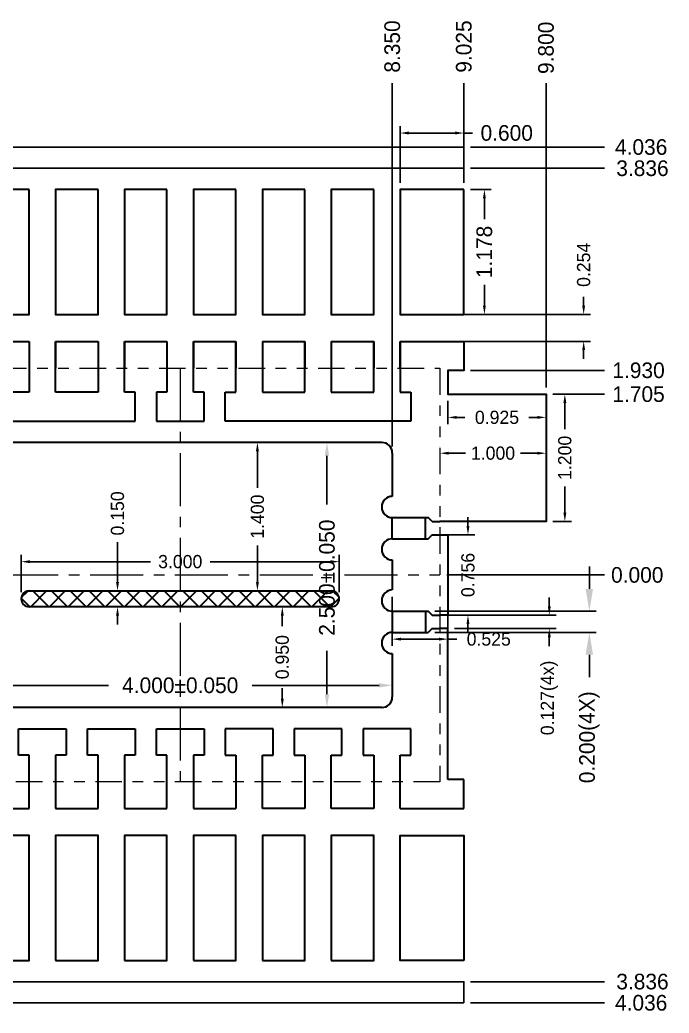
# Model space of a CAD drawing. Extents: x -39.3 to -23.4, y -11.3 to 5.8.
# Drawn here: x -29.56 to -23.44, y -3.63 to 5.74 of the extents above; entities that cross this region are included whole.
import ezdxf

# ---------------------------------------------------------------- set-up
doc = ezdxf.new("R2010")
doc.units = 0
doc.header["$LTSCALE"] = 0.2
doc.header["$MEASUREMENT"] = 0
for name, pattern in [('CENTER', [2, 1.25, -0.25, 0.25, -0.25]), ('HIDDEN', [0.375, 0.25, -0.125]), ('PHANTOM', [2.5, 1.25, -0.25, 0.25, -0.25, 0.25, -0.25])]:
    doc.linetypes.add(name, pattern=pattern)
for name, color, linetype, lineweight in [('CLIN', 1, 'CENTER', 9), ('OBJ', 3, 'Continuous', 30), ('OBJ2', 40, 'Continuous', 30), ('PHANTOM', 5, 'PHANTOM', 13), ('PLATE', 6, 'HIDDEN', 15), ('Top half etch', 30, 'Continuous', 30)]:
    doc.layers.add(name, color=color, linetype=linetype, lineweight=lineweight)
doc.layers.add('DIM', color=4, linetype='Continuous')
doc.layers.add('OBJ3', color=74, linetype='Continuous')
doc.dimstyles.new('3DEC X 12', dxfattribs={"dimscale": 0.083, "dimtxt": 1.778, "dimasz": 2.54, "dimexe": 0.762, "dimexo": 0.762, "dimgap": 0.762, "dimtad": 0, "dimdec": 3, "dimzin": 0, "dimdsep": 46, "dimtxsty": 'Standard', "dimcen": 0.09, "dimadec": 0, "dimazin": 0, "dimtfac": 1, "dimtdec": 3, "dimtofl": 0, "dimtmove": 0, "dimatfit": 3, "dimfxl": 1, "dimtolj": 1, "dimtzin": 0, "dimarcsym": 0})

# ---------------------------------------------------------------- blocks, each defined once
blk = doc.blocks.new('UNIT')
at = {"layer": 'Top half etch', "linetype": 'Continuous'}
h = blk.add_hatch(dxfattribs=at)
h.set_pattern_fill('ANSI37', color=256)
h.set_pattern_definition([(45, (24.80817, 8.50886), (-0.088388348, 0.088388348), []), (135, (24.80817, 8.50886), (-0.088388348, -0.088388348), [])])
h.paths.add_polyline_path([(404.314, 136.5774, 0.414214), (404.389, 136.5024), (407.239, 136.5024, 0.414214), (407.314, 136.5774, 0.414214), (407.239, 136.6524), (404.389, 136.6524, 0.414214)])
at = {"layer": 'CLIN', "linetype": 'CENTER', "ltscale": 2}
for p, q in [((405.814, 138.7524), (405.814, 134.8524)), ((403.364, 136.8024), (408.264, 136.8024))]:
    blk.add_line(p, q, dxfattribs=at)
at = {"layer": 'OBJ'}
for p, q in [((403.739, 139.0064), (403.739, 138.5524)), ((403.739, 139.0064), (403.739, 138.5274)), ((403.989, 138.5524), (403.989, 139.0064)), ((403.989, 138.5274), (403.989, 139.0064)), ((404.389, 139.0064), (404.389, 138.5524)), ((404.389, 139.0064), (404.389, 138.5274)), ((404.639, 138.5524), (404.639, 139.0064)), ((404.639, 138.5274), (404.639, 139.0064)), ((405.039, 139.0064), (405.039, 138.5524)), ((405.039, 139.0064), (405.039, 138.5274)), ((405.289, 138.5524), (405.289, 139.0064)), ((405.289, 138.5274), (405.289, 139.0064)), ((405.689, 139.0064), (405.689, 138.5524)), ((405.689, 139.0064), (405.689, 138.5274)), ((405.939, 138.5524), (405.939, 139.0064)), ((405.939, 138.5274), (405.939, 139.0064)), ((406.339, 138.5524), (406.339, 139.0064)), ((406.339, 138.5274), (406.339, 139.0064)), ((406.589, 139.0064), (406.589, 138.5524)), ((406.589, 139.0064), (406.589, 138.5274)), ((406.989, 138.5524), (406.989, 139.0064)), ((406.989, 138.5274), (406.989, 139.0064)), ((407.239, 139.0064), (407.239, 138.5524)), ((407.239, 139.0064), (407.239, 138.5274)), ((407.639, 138.5524), (407.639, 139.0064)), ((407.639, 138.5274), (407.639, 139.0064)), ((407.889, 139.0064), (407.889, 138.5524)), ((407.889, 139.0064), (407.889, 138.5274)), ((403.739, 138.5274), (403.639, 138.5274)), ((403.639, 138.5274), (403.639, 138.2524)), ((404.389, 138.5274), (403.989, 138.5274)), ((405.039, 138.5274), (404.639, 138.5274)), ((405.389, 138.5274), (405.289, 138.5274)), ((405.389, 138.2524), (405.389, 138.5274)), ((405.689, 138.5274), (405.589, 138.5274)), ((405.589, 138.5274), (405.589, 138.2524)), ((406.039, 138.5274), (405.939, 138.5274)), ((406.039, 138.2524), (406.039, 138.5274)), ((406.239, 138.2524), (406.239, 138.5274)), ((406.239, 138.5274), (406.339, 138.5274)), ((406.589, 138.5274), (406.989, 138.5274)), ((407.239, 138.5274), (407.639, 138.5274)), ((407.889, 138.5274), (407.989, 138.5274)), ((407.889, 138.5274), (407.989, 138.5274)), ((407.989, 138.5274), (407.989, 138.2524)), ((407.989, 138.4774), (407.989, 138.2524)), ((403.639, 138.2524), (405.389, 138.2524)), ((405.589, 138.2524), (406.039, 138.2524)), ((407.989, 138.2524), (406.239, 138.2524)), ((407.714, 138.0524), (403.914, 138.0524)), ((403.814, 137.9524), (403.814, 137.5439)), ((407.814, 137.9524), (407.814, 137.5439)), ((403.364, 137.3074), (403.289, 137.3074)), ((403.439, 137.3074), (403.364, 137.3074)), ((408.189, 137.3074), (408.264, 137.3074)), ((403.364, 137.1804), (403.289, 137.1804)), ((403.289, 137.1804), (403.289, 136.4244)), ((403.364, 137.1804), (403.289, 137.1804)), ((408.264, 137.1804), (408.339, 137.1804)), ((408.264, 137.1804), (408.339, 137.1804)), ((408.339, 137.1804), (408.339, 136.4244)), ((403.289, 136.4244), (403.364, 136.4244)), ((403.289, 136.4244), (403.364, 136.4244)), ((408.339, 136.4244), (408.264, 136.4244)), ((408.339, 136.4244), (408.264, 136.4244)), ((403.439, 136.2974), (403.364, 136.2974)), ((408.189, 136.2974), (408.264, 136.2974)), ((403.814, 136.0609), (403.814, 135.6524)), ((407.814, 136.0609), (407.814, 135.6524)), ((407.714, 135.5524), (403.914, 135.5524)), ((403.639, 135.1024), (403.639, 135.3524)), ((403.639, 135.3524), (404.089, 135.3524)), ((404.089, 135.3524), (404.089, 135.1024)), ((404.289, 135.1024), (404.289, 135.3524)), ((404.289, 135.3524), (404.739, 135.3524)), ((404.739, 135.3524), (404.739, 135.1024)), ((404.939, 135.1024), (404.939, 135.3524)), ((404.939, 135.3524), (405.389, 135.3524)), ((405.389, 135.3524), (405.389, 135.1024)), ((405.589, 135.1024), (405.589, 135.3524)), ((405.589, 135.3524), (406.039, 135.3524)), ((406.039, 135.3524), (406.039, 135.1024)), ((406.689, 135.3524), (406.239, 135.3524)), ((406.239, 135.3524), (406.239, 135.1024)), ((406.689, 135.1024), (406.689, 135.3524)), ((407.339, 135.3524), (406.889, 135.3524)), ((406.889, 135.3524), (406.889, 135.1024)), ((407.339, 135.1024), (407.339, 135.3524)), ((407.989, 135.3524), (407.539, 135.3524)), ((407.539, 135.3524), (407.539, 135.1024)), ((407.989, 135.1024), (407.989, 135.3524)), ((403.739, 135.1024), (403.639, 135.1024)), ((403.739, 134.5984), (403.739, 135.1024)), ((403.739, 134.5984), (403.739, 135.1024)), ((403.989, 135.1024), (403.989, 134.5984)), ((404.089, 135.1024), (403.989, 135.1024)), ((403.989, 135.1024), (403.989, 134.5984)), ((404.389, 135.1024), (404.289, 135.1024)), ((404.389, 134.5984), (404.389, 135.1024)), ((404.389, 134.5984), (404.389, 135.1024)), ((404.639, 135.1024), (404.639, 134.5984)), ((404.739, 135.1024), (404.639, 135.1024)), ((404.639, 135.1024), (404.639, 134.5984)), ((405.039, 135.1024), (404.939, 135.1024)), ((405.039, 134.5984), (405.039, 135.1024)), ((405.039, 134.5984), (405.039, 135.1024)), ((405.289, 135.1024), (405.289, 134.5984)), ((405.389, 135.1024), (405.289, 135.1024)), ((405.289, 135.1024), (405.289, 134.5984)), ((405.689, 135.1024), (405.589, 135.1024)), ((405.689, 134.5984), (405.689, 135.1024)), ((405.689, 134.5984), (405.689, 135.1024)), ((405.939, 135.1024), (405.939, 134.5984)), ((406.039, 135.1024), (405.939, 135.1024)), ((405.939, 135.1024), (405.939, 134.5984)), ((406.239, 135.1024), (406.339, 135.1024)), ((406.339, 135.1024), (406.339, 134.5984)), ((406.339, 135.1024), (406.339, 134.5984)), ((406.589, 134.5984), (406.589, 135.1024)), ((406.589, 135.1024), (406.689, 135.1024)), ((406.589, 134.5984), (406.589, 135.1024)), ((406.889, 135.1024), (406.989, 135.1024)), ((406.989, 135.1024), (406.989, 134.5984)), ((406.989, 135.1024), (406.989, 134.5984)), ((407.239, 134.5984), (407.239, 135.1024)), ((407.239, 135.1024), (407.339, 135.1024)), ((407.239, 134.5984), (407.239, 135.1024)), ((407.539, 135.1024), (407.639, 135.1024)), ((407.639, 135.1024), (407.639, 134.5984)), ((407.639, 135.1024), (407.639, 134.5984)), ((407.889, 134.5984), (407.889, 135.1024)), ((407.889, 135.1024), (407.989, 135.1024)), ((407.889, 134.5984), (407.889, 135.1024))]:
    blk.add_line(p, q, dxfattribs=at)
at = {"layer": 'OBJ', "color": 1, "linetype": 'Continuous'}
for p, q in [((403.439, 137.3074), (403.4755, 137.3439)), ((403.814, 137.3439), (403.4755, 137.3439)), ((407.814, 137.3439), (408.1525, 137.3439)), ((408.189, 137.3074), (408.1525, 137.3439)), ((403.439, 136.2974), (403.4755, 136.2609)), ((403.814, 136.2609), (403.4755, 136.2609)), ((407.814, 136.2609), (408.1525, 136.2609)), ((408.189, 136.2974), (408.1525, 136.2609))]:
    blk.add_line(p, q, dxfattribs=at)
at = {"layer": 'OBJ', "color": 1}
for points in [[(403.4993, 137.1439), (403.4993, 137.3439)], [(403.814, 137.1439), (403.814, 137.3439)], [(407.814, 137.1439), (407.814, 137.3439)], [(408.1286, 137.1439), (408.1286, 137.3439)], [(403.814, 137.1439), (403.4755, 137.1439), (403.439, 137.1804), (403.364, 137.1804)], [(407.814, 137.1439), (408.1525, 137.1439), (408.189, 137.1804), (408.264, 137.1804)], [(403.814, 136.4609), (403.4755, 136.4609), (403.439, 136.4244), (403.364, 136.4244)], [(403.4993, 136.4609), (403.4993, 136.2609)], [(403.814, 136.4609), (403.814, 136.2609)], [(407.814, 136.4609), (408.1525, 136.4609), (408.189, 136.4244), (408.264, 136.4244)], [(407.814, 136.4609), (407.814, 136.2609)], [(408.1286, 136.4609), (408.1286, 136.2609)]]:
    blk.add_lwpolyline(points, dxfattribs=at)
at = {"layer": 'OBJ'}
for points in [[(403.814, 136.9439), (403.814, 136.6609)], [(407.814, 136.9439), (407.814, 136.6609)]]:
    blk.add_lwpolyline(points, dxfattribs=at)
for centre, start, end in [((403.914, 137.9524), 90, 180), ((407.714, 137.9524), 360, 90), ((403.914, 135.6524), 180, 270), ((407.714, 135.6524), 270, 0)]:
    blk.add_arc(centre, 0.1, start, end, dxfattribs=at)
at = {"layer": 'OBJ', "color": 1}
for centre, start, end in [((403.814, 137.4439), 270, 90), ((407.814, 137.4439), 90, 270), ((403.814, 137.0439), 270, 90), ((407.814, 137.0439), 90, 270), ((403.814, 136.5609), 270, 90), ((407.814, 136.5609), 90, 270), ((403.814, 136.1609), 270, 90), ((407.814, 136.1609), 90, 270)]:
    blk.add_arc(centre, 0.1, start, end, dxfattribs=at)
at = {"layer": 'PHANTOM'}
blk.add_lwpolyline([(403.364, 138.7524), (408.264, 138.7524), (408.264, 134.8524), (403.364, 134.8524)], close=True, dxfattribs=at)
blk.add_lwpolyline([(403.364, 138.7524), (408.264, 138.7524), (408.264, 134.8524), (403.364, 134.8524)], close=True, dxfattribs=at)
at = {"layer": 'Top half etch', "linetype": 'Continuous'}
for p, q in [((404.3673, 136.6524), (407.239, 136.6524)), ((407.314, 136.5774), (407.314, 136.5774)), ((407.239, 136.5024), (404.389, 136.5024))]:
    blk.add_line(p, q, dxfattribs=at)
for centre, start, end in [((404.389, 136.5774), 90, 180), ((407.239, 136.5774), 0, 90), ((404.389, 136.5774), 180, 270), ((407.239, 136.5774), 270, 360)]:
    blk.add_arc(centre, 0.075, start, end, dxfattribs=at)
blk = doc.blocks.new('BLOCK')
at = {"layer": 'OBJ2'}
for p, q in [((432.568, 138.3426), (432.568, 138.0686)), ((432.568, 138.3426), (433.168, 138.3426)), ((433.168, 138.3426), (433.168, 138.0886)), ((433.418, 138.3426), (433.418, 138.0886)), ((433.418, 138.3426), (433.818, 138.3426)), ((433.818, 138.3426), (433.818, 138.0886)), ((434.068, 138.3426), (434.068, 138.0886)), ((434.068, 138.3426), (434.468, 138.3426)), ((434.468, 138.3426), (434.468, 138.0886)), ((434.718, 138.3426), (434.718, 138.0886)), ((434.718, 138.3426), (435.118, 138.3426)), ((435.118, 138.3426), (435.118, 138.0886)), ((435.368, 138.3426), (435.368, 138.0886)), ((435.368, 138.3426), (435.768, 138.3426)), ((435.768, 138.3426), (435.768, 138.0886)), ((436.018, 138.3426), (436.018, 138.0886)), ((436.018, 138.3426), (436.418, 138.3426)), ((436.418, 138.3426), (436.418, 138.0886)), ((436.668, 138.3426), (436.668, 138.0886)), ((436.668, 138.3426), (437.068, 138.3426)), ((437.068, 138.3426), (437.068, 138.0886)), ((437.318, 138.3426), (437.318, 138.0886)), ((437.318, 138.3426), (437.918, 138.3426)), ((437.918, 138.3426), (437.918, 138.0686)), ((438.918, 138.3426), (438.918, 138.0686)), ((438.918, 138.3426), (439.518, 138.3426)), ((439.518, 138.3426), (439.518, 138.0886)), ((439.768, 138.3426), (440.168, 138.3426)), ((439.768, 138.3426), (439.768, 138.0886)), ((440.168, 138.3426), (440.168, 138.0886)), ((440.418, 138.3426), (440.818, 138.3426)), ((440.418, 138.3426), (440.418, 138.0886)), ((440.818, 138.3426), (440.818, 138.0886)), ((441.068, 138.3426), (441.468, 138.3426)), ((441.068, 138.3426), (441.068, 138.0886)), ((441.468, 138.3426), (441.468, 138.0886)), ((441.718, 138.3426), (442.118, 138.3426)), ((441.718, 138.3426), (441.718, 138.0886)), ((442.118, 138.3426), (442.118, 138.0886)), ((442.368, 138.3426), (442.768, 138.3426)), ((442.368, 138.3426), (442.368, 138.0886)), ((442.768, 138.3426), (442.768, 138.0886)), ((443.018, 138.3426), (443.418, 138.3426)), ((443.018, 138.3426), (443.018, 138.0886)), ((443.418, 138.3426), (443.418, 138.0886)), ((443.668, 138.0886), (443.668, 138.3426)), ((443.668, 138.3426), (443.668, 138.0886)), ((432.568, 138.0686), (432.718, 138.0686)), ((432.718, 138.0686), (432.718, 137.8436)), ((437.918, 138.0686), (437.768, 138.0686)), ((437.768, 138.0686), (437.768, 136.6436)), ((438.918, 138.0686), (439.068, 138.0686)), ((439.068, 138.0686), (439.068, 136.6436)), ((432.718, 137.8436), (431.793, 137.8436)), ((431.793, 136.6436), (431.793, 137.8436)), ((431.793, 136.6436), (432.793, 136.6436)), ((437.768, 136.6436), (437.693, 136.6436)), ((439.068, 136.6436), (439.143, 136.6436)), ((432.718, 135.6336), (432.718, 134.2086)), ((432.718, 135.6336), (432.793, 135.6336)), ((444.118, 135.6336), (444.043, 135.6336)), ((444.118, 134.2086), (444.118, 135.6336)), ((432.718, 134.2086), (432.568, 134.2086)), ((432.568, 134.2086), (432.568, 133.9346)), ((433.168, 133.9346), (433.168, 134.1866)), ((433.418, 134.1886), (433.418, 133.9346)), ((433.818, 133.9346), (433.818, 134.1886)), ((433.818, 133.9346), (433.818, 134.1866)), ((434.068, 134.1886), (434.068, 133.9346)), ((434.468, 133.9346), (434.468, 134.1866)), ((434.718, 134.1886), (434.718, 133.9346)), ((435.118, 133.9346), (435.118, 134.1866)), ((435.368, 134.1886), (435.368, 133.9346)), ((435.768, 134.1886), (435.768, 133.9346)), ((436.018, 133.9346), (436.018, 134.1866)), ((436.418, 134.1886), (436.418, 133.9346)), ((436.668, 133.9346), (436.668, 134.1886)), ((436.668, 133.9346), (436.668, 134.1866)), ((437.068, 134.1886), (437.068, 133.9346)), ((437.318, 133.9346), (437.318, 134.1866)), ((439.518, 133.9346), (439.518, 134.1866)), ((439.768, 134.1886), (439.768, 133.9346)), ((440.168, 133.9346), (440.168, 134.1886)), ((440.168, 133.9346), (440.168, 134.1866)), ((440.418, 134.1886), (440.418, 133.9346)), ((440.818, 133.9346), (440.818, 134.1866)), ((441.068, 134.1886), (441.068, 133.9346)), ((441.468, 133.9346), (441.468, 134.1866)), ((441.718, 134.1886), (441.718, 133.9346)), ((442.118, 134.1886), (442.118, 133.9346)), ((442.368, 133.9346), (442.368, 134.1866)), ((442.768, 134.1886), (442.768, 133.9346)), ((443.018, 133.9346), (443.018, 134.1886)), ((443.018, 133.9346), (443.018, 134.1866)), ((443.418, 134.1886), (443.418, 133.9346)), ((443.668, 133.9346), (443.668, 134.1866)), ((444.268, 134.2086), (444.118, 134.2086)), ((444.268, 133.9346), (444.268, 134.2086)), ((432.568, 133.9346), (433.168, 133.9346)), ((433.418, 133.9346), (433.818, 133.9346)), ((434.068, 133.9346), (434.468, 133.9346)), ((434.718, 133.9346), (435.118, 133.9346)), ((435.368, 133.9346), (435.768, 133.9346)), ((436.418, 133.9346), (436.018, 133.9346)), ((437.068, 133.9346), (436.668, 133.9346)), ((439.768, 133.9346), (440.168, 133.9346)), ((440.418, 133.9346), (440.818, 133.9346)), ((441.068, 133.9346), (441.468, 133.9346)), ((441.718, 133.9346), (442.118, 133.9346)), ((442.768, 133.9346), (442.368, 133.9346)), ((443.418, 133.9346), (443.018, 133.9346)), ((443.668, 133.9346), (444.268, 133.9346))]:
    blk.add_line(p, q, dxfattribs=at)
for points in [[(432.568, 139.7746), (433.168, 139.7746), (433.168, 138.5966), (432.568, 138.5966)], [(433.818, 139.7746), (433.418, 139.7746), (433.418, 138.5966), (433.818, 138.5966)], [(434.468, 139.7746), (434.068, 139.7746), (434.068, 138.5966), (434.468, 138.5966)], [(435.118, 139.7746), (434.718, 139.7746), (434.718, 138.5966), (435.118, 138.5966)], [(435.768, 139.7746), (435.368, 139.7746), (435.368, 138.5966), (435.768, 138.5966)], [(436.418, 139.7746), (436.018, 139.7746), (436.018, 138.5966), (436.418, 138.5966)], [(437.068, 139.7746), (436.668, 139.7746), (436.668, 138.5966), (437.068, 138.5966)], [(437.918, 139.7746), (437.318, 139.7746), (437.318, 138.5966), (437.918, 138.5966)], [(438.918, 139.7746), (439.518, 139.7746), (439.518, 138.5966), (438.918, 138.5966)], [(440.168, 139.7746), (439.768, 139.7746), (439.768, 138.5966), (440.168, 138.5966)], [(440.818, 139.7746), (440.418, 139.7746), (440.418, 138.5966), (440.818, 138.5966)], [(441.468, 139.7746), (441.068, 139.7746), (441.068, 138.5966), (441.468, 138.5966)], [(442.118, 139.7746), (441.718, 139.7746), (441.718, 138.5966), (442.118, 138.5966)], [(442.768, 139.7746), (442.368, 139.7746), (442.368, 138.5966), (442.768, 138.5966)], [(443.418, 139.7746), (443.018, 139.7746), (443.018, 138.5966), (443.418, 138.5966)], [(444.268, 139.7746), (443.668, 139.7746), (443.668, 138.5966), (444.268, 138.5966)], [(438.043, 135.9086), (438.043, 137.7936), (438.793, 137.7936), (438.793, 135.9086)], [(432.568, 132.5026), (433.168, 132.5026), (433.168, 133.6806), (432.568, 133.6806)], [(433.818, 132.5026), (433.418, 132.5026), (433.418, 133.6806), (433.818, 133.6806)], [(434.468, 132.5026), (434.068, 132.5026), (434.068, 133.6806), (434.468, 133.6806)], [(435.118, 132.5026), (434.718, 132.5026), (434.718, 133.6806), (435.118, 133.6806)], [(435.768, 132.5026), (435.368, 132.5026), (435.368, 133.6806), (435.768, 133.6806)], [(436.418, 132.5026), (436.018, 132.5026), (436.018, 133.6806), (436.418, 133.6806)], [(437.068, 132.5026), (436.668, 132.5026), (436.668, 133.6806), (437.068, 133.6806)], [(437.318, 133.6806), (437.918, 133.6806), (437.918, 132.5026), (437.318, 132.5026)], [(438.918, 133.6806), (439.518, 133.6806), (439.518, 132.5026), (438.918, 132.5026)], [(439.768, 132.5026), (440.168, 132.5026), (440.168, 133.6806), (439.768, 133.6806)], [(440.418, 132.5026), (440.818, 132.5026), (440.818, 133.6806), (440.418, 133.6806)], [(441.068, 132.5026), (441.468, 132.5026), (441.468, 133.6806), (441.068, 133.6806)], [(441.718, 132.5026), (442.118, 132.5026), (442.118, 133.6806), (441.718, 133.6806)], [(442.368, 132.5026), (442.768, 132.5026), (442.768, 133.6806), (442.368, 133.6806)], [(443.018, 132.5026), (443.418, 132.5026), (443.418, 133.6806), (443.018, 133.6806)], [(444.268, 132.5026), (443.668, 132.5026), (443.668, 133.6806), (444.268, 133.6806)]]:
    blk.add_lwpolyline(points, close=True, dxfattribs=at)
for points in [[(443.668, 138.3426), (444.268, 138.3426), (444.268, 138.0686), (444.118, 138.0686), (444.118, 137.8436), (445.043, 137.8436), (445.043, 136.6436), (444.043, 136.6436)], [(437.318, 133.9346), (437.918, 133.9346), (437.918, 134.2086), (437.768, 134.2086), (437.768, 134.4586), (438.318, 134.4586), (438.318, 135.6336), (437.693, 135.6336)], [(439.518, 133.9346), (438.918, 133.9346), (438.918, 134.2086), (439.068, 134.2086), (439.068, 134.4586), (438.518, 134.4586), (438.518, 135.6336), (439.143, 135.6336)]]:
    blk.add_lwpolyline(points, dxfattribs=at)
at = {"layer": 'OBJ3'}
for points in [[(437.918, 140.1746), (432.568, 140.1746), (432.568, 139.9746), (437.918, 139.9746)], [(444.268, 140.1746), (438.918, 140.1746), (438.918, 139.9746), (444.268, 139.9746)], [(437.918, 132.1026), (432.568, 132.1026), (432.568, 132.3026), (437.918, 132.3026)], [(444.268, 132.1026), (438.918, 132.1026), (438.918, 132.3026), (444.268, 132.3026)]]:
    blk.add_lwpolyline(points, close=True, dxfattribs=at)
blk = doc.blocks.new('*D7')
at = {"layer": 'Defpoints', "color": 0, "linetype": 'Continuous', "transparency": 16777216}
for p in [(447.4614, 46.3197), (451.4614, 46.3197), (451.4614, 46.2932)]:
    blk.add_point(p, dxfattribs=at)
at = {"layer": 'DIM', "color": 0, "linetype": 'Continuous', "lineweight": -2, "transparency": 16777216}
for p, q in [((447.5859, 46.2932), (448.7833, 46.2932)), ((451.3369, 46.2932), (450.1396, 46.2932)), ((447.4614, 46.2565), (447.4614, 46.2299)), ((451.4614, 46.2565), (451.4614, 46.2299))]:
    blk.add_line(p, q, dxfattribs=at)
at = {"layer": 'DIM', "color": 0, "linetype": 'Continuous', "transparency": 16777216}
for points in [[(447.5859, 46.3139), (447.5859, 46.2724), (447.4614, 46.2932)], [(451.3369, 46.2724), (451.3369, 46.3139), (451.4614, 46.2932)]]:
    blk.add_solid(points, dxfattribs=at)
at = {"layer": 'DIM', "color": 0, "linetype": 'Continuous', "transparency": 16777216, "insert": (449.4614, 46.2932), "char_height": 0.147574, "attachment_point": 5}
blk.add_mtext('\\A1;4.000%%p0.050', dxfattribs=at)
blk = doc.blocks.new('*D8')
at = {"layer": 'Defpoints', "color": 0, "linetype": 'Continuous', "transparency": 16777216}
for p in [(450.1123, 48.5842), (450.1123, 46.0842), (450.8453, 46.0842)]:
    blk.add_point(p, dxfattribs=at)
at = {"layer": 'DIM', "color": 0, "linetype": 'Continuous', "lineweight": -2, "transparency": 16777216}
for p, q in [((450.1755, 48.5842), (450.9086, 48.5842)), ((450.8453, 48.4597), (450.8453, 47.9996)), ((450.8453, 46.2087), (450.8453, 46.6188)), ((450.1755, 46.0842), (450.9086, 46.0842))]:
    blk.add_line(p, q, dxfattribs=at)
at = {"layer": 'DIM', "color": 0, "linetype": 'Continuous', "transparency": 16777216}
for points in [[(450.8661, 48.4597), (450.8246, 48.4597), (450.8453, 48.5842)], [(450.8246, 46.2087), (450.8661, 46.2087), (450.8453, 46.0842)]]:
    blk.add_solid(points, dxfattribs=at)
at = {"layer": 'DIM', "color": 0, "linetype": 'Continuous', "transparency": 16777216, "insert": (450.8453, 47.3092), "char_height": 0.147574, "attachment_point": 5, "rotation": 90}
blk.add_mtext('\\A1;2.500%%p0.050', dxfattribs=at)
blk = doc.blocks.new('*D13')
at = {"layer": 'Defpoints', "color": 0, "linetype": 'Continuous', "transparency": 16777216}
for p in [(452.9114, 49.0392), (453.0889, 49.0392), (452.9114, 47.8392)]:
    blk.add_point(p, dxfattribs=at)
at = {"layer": 'DIM', "color": 0, "linetype": 'Continuous', "lineweight": -2, "transparency": 16777216}
for p, q in [((452.9747, 49.0392), (453.1522, 49.0392)), ((453.0889, 48.9562), (453.0889, 48.71)), ((453.0889, 47.9222), (453.0889, 48.1685)), ((452.9747, 47.8392), (453.1522, 47.8392))]:
    blk.add_line(p, q, dxfattribs=at)
at = {"layer": 'DIM', "color": 0, "linetype": 'Continuous', "transparency": 16777216}
for points in [[(453.1028, 48.9562), (453.0751, 48.9562), (453.0889, 49.0392)], [(453.0751, 47.9222), (453.1028, 47.9222), (453.0889, 47.8392)]]:
    blk.add_solid(points, dxfattribs=at)
at = {"layer": 'DIM', "color": 0, "linetype": 'Continuous', "transparency": 16777216, "insert": (453.0889, 48.4392), "char_height": 0.1245, "attachment_point": 5, "rotation": 90}
blk.add_mtext('\\A1;1.200', dxfattribs=at)
blk = doc.blocks.new('*D14')
at = {"layer": 'Defpoints', "color": 0, "linetype": 'Continuous', "transparency": 16777216}
for p in [(451.9864, 46.9562), (451.9864, 46.8292), (452.9423, 46.8292)]:
    blk.add_point(p, dxfattribs=at)
at = {"layer": 'DIM', "color": 0, "linetype": 'Continuous', "lineweight": -2, "transparency": 16777216}
for p, q in [((452.9423, 47.0392), (452.9423, 47.1222)), ((452.0497, 46.9562), (453.0055, 46.9562)), ((452.0497, 46.8292), (453.0055, 46.8292)), ((452.9423, 46.7462), (452.9423, 46.6632))]:
    blk.add_line(p, q, dxfattribs=at)
at = {"layer": 'DIM', "color": 0, "linetype": 'Continuous', "transparency": 16777216}
for points in [[(452.9284, 47.0392), (452.9561, 47.0392), (452.9423, 46.9562)], [(452.9561, 46.7462), (452.9284, 46.7462), (452.9423, 46.8292)]]:
    blk.add_solid(points, dxfattribs=at)
at = {"layer": 'DIM', "color": 0, "linetype": 'Continuous', "transparency": 16777216, "insert": (452.9423, 46.1746), "char_height": 0.1245, "attachment_point": 5, "rotation": 90}
blk.add_mtext('\\A1;0.127(4x)', dxfattribs=at)
blk = doc.blocks.new('*D15')
at = {"layer": 'Defpoints', "color": 0, "linetype": 'Continuous', "transparency": 16777216}
for p in [(451.8739, 47.7122), (451.8364, 46.9562), (452.1753, 46.9562)]:
    blk.add_point(p, dxfattribs=at)
at = {"layer": 'DIM', "color": 0, "linetype": 'Continuous', "lineweight": -2, "transparency": 16777216}
for p, q in [((452.1753, 47.7952), (452.1753, 47.8782)), ((451.9372, 47.7122), (452.2386, 47.7122)), ((451.8997, 46.9562), (452.2386, 46.9562)), ((452.1753, 46.8732), (452.1753, 46.7902))]:
    blk.add_line(p, q, dxfattribs=at)
at = {"layer": 'DIM', "color": 0, "linetype": 'Continuous', "transparency": 16777216}
for points in [[(452.1615, 47.7952), (452.1891, 47.7952), (452.1753, 47.7122)], [(452.1891, 46.8732), (452.1615, 46.8732), (452.1753, 46.9562)]]:
    blk.add_solid(points, dxfattribs=at)
at = {"layer": 'DIM', "color": 0, "linetype": 'Continuous', "transparency": 16777216, "insert": (452.1753, 47.3342), "char_height": 0.1245, "attachment_point": 5, "rotation": 90}
blk.add_mtext('\\A1;0.756', dxfattribs=at)
blk = doc.blocks.new('*D16')
at = {"layer": 'Defpoints', "color": 0, "linetype": 'Continuous', "transparency": 16777216}
for p in [(448.8699, 47.1842), (449.1513, 47.1842), (449.1513, 47.0342)]:
    blk.add_point(p, dxfattribs=at)
at = {"layer": 'DIM', "color": 0, "linetype": 'Continuous', "lineweight": -2, "transparency": 16777216}
for p, q in [((448.8699, 47.2672), (448.8699, 47.6443)), ((449.0881, 47.1842), (448.8066, 47.1842)), ((449.0881, 47.0342), (448.8066, 47.0342)), ((448.8699, 46.9512), (448.8699, 46.8682))]:
    blk.add_line(p, q, dxfattribs=at)
at = {"layer": 'DIM', "color": 0, "linetype": 'Continuous', "transparency": 16777216}
for points in [[(448.8561, 47.2672), (448.8837, 47.2672), (448.8699, 47.1842)], [(448.8837, 46.9512), (448.8561, 46.9512), (448.8699, 47.0342)]]:
    blk.add_solid(points, dxfattribs=at)
at = {"layer": 'DIM', "color": 0, "linetype": 'Continuous', "transparency": 16777216, "insert": (448.8699, 47.9151), "char_height": 0.1245, "attachment_point": 5, "rotation": 90}
blk.add_mtext('\\A1;0.150', dxfattribs=at)
blk = doc.blocks.new('*D17')
at = {"layer": 'Defpoints', "color": 0, "linetype": 'Continuous', "transparency": 16777216}
for p in [(450.9614, 47.4598), (447.9614, 47.1092), (450.9614, 47.1092)]:
    blk.add_point(p, dxfattribs=at)
at = {"layer": 'DIM', "color": 0, "linetype": 'Continuous', "lineweight": -2, "transparency": 16777216}
for p, q in [((447.9614, 47.1725), (447.9614, 47.5231)), ((450.9614, 47.1725), (450.9614, 47.5231)), ((448.0444, 47.4598), (449.1803, 47.4598)), ((450.8784, 47.4598), (449.7426, 47.4598))]:
    blk.add_line(p, q, dxfattribs=at)
at = {"layer": 'DIM', "color": 0, "linetype": 'Continuous', "transparency": 16777216}
for points in [[(448.0444, 47.4736), (448.0444, 47.446), (447.9614, 47.4598)], [(450.8784, 47.446), (450.8784, 47.4736), (450.9614, 47.4598)]]:
    blk.add_solid(points, dxfattribs=at)
at = {"layer": 'DIM', "color": 0, "linetype": 'Continuous', "transparency": 16777216, "insert": (449.4614, 47.4598), "char_height": 0.1245, "attachment_point": 5}
blk.add_mtext('\\A1;3.000', dxfattribs=at)
blk = doc.blocks.new('*D19')
at = {"layer": 'Defpoints', "color": 0, "linetype": 'Continuous', "transparency": 16777216}
for p in [(451.9114, 48.483), (452.9114, 48.483), (452.9114, 48.483)]:
    blk.add_point(p, dxfattribs=at)
at = {"layer": 'DIM', "color": 0, "linetype": 'Continuous', "lineweight": -2, "transparency": 16777216}
for p, q in [((451.9114, 48.5462), (451.9114, 48.5462)), ((452.9114, 48.5462), (452.9114, 48.5462)), ((451.9944, 48.483), (452.1511, 48.483)), ((452.8284, 48.483), (452.6718, 48.483))]:
    blk.add_line(p, q, dxfattribs=at)
at = {"layer": 'DIM', "color": 0, "linetype": 'Continuous', "transparency": 16777216}
for points in [[(451.9944, 48.4968), (451.9944, 48.4692), (451.9114, 48.483)], [(452.8284, 48.4692), (452.8284, 48.4968), (452.9114, 48.483)]]:
    blk.add_solid(points, dxfattribs=at)
at = {"layer": 'DIM', "color": 0, "linetype": 'Continuous', "transparency": 16777216, "insert": (452.4114, 48.483), "char_height": 0.1245, "attachment_point": 5}
blk.add_mtext('\\A1;1.000', dxfattribs=at)
blk = doc.blocks.new('*D44')
at = {"layer": 'Defpoints', "color": 0, "linetype": 'Continuous', "transparency": 16777216}
for p in [(451.9864, 47.3342), (451.4614, 47.1927), (451.9864, 46.7292)]:
    blk.add_point(p, dxfattribs=at)
at = {"layer": 'DIM', "color": 0, "linetype": 'Continuous', "lineweight": -2, "transparency": 16777216}
for p, q in [((451.9864, 47.271), (451.9864, 46.666)), ((451.4614, 47.1295), (451.4614, 46.666)), ((451.5444, 46.7292), (451.9034, 46.7292)), ((451.9864, 46.7292), (452.0694, 46.7292))]:
    blk.add_line(p, q, dxfattribs=at)
at = {"layer": 'DIM', "color": 0, "linetype": 'Continuous', "transparency": 16777216}
for points in [[(451.5444, 46.743), (451.5444, 46.7154), (451.4614, 46.7292)], [(451.9034, 46.7154), (451.9034, 46.743), (451.9864, 46.7292)]]:
    blk.add_solid(points, dxfattribs=at)
at = {"layer": 'DIM', "color": 0, "linetype": 'Continuous', "transparency": 16777216, "insert": (452.3713, 46.7292), "char_height": 0.1245, "attachment_point": 5}
blk.add_mtext('\\A1;0.525', dxfattribs=at)
blk = doc.blocks.new('*D45')
at = {"layer": 'Defpoints', "color": 0, "linetype": 'Continuous', "transparency": 16777216}
for p in [(452.1364, 51.5032), (451.5364, 50.9702), (452.1364, 50.9702)]:
    blk.add_point(p, dxfattribs=at)
at = {"layer": 'DIM', "color": 0, "linetype": 'Continuous', "lineweight": -2, "transparency": 16777216}
for p, q in [((451.5364, 51.0335), (451.5364, 51.5664)), ((452.1364, 51.0335), (452.1364, 51.5664)), ((451.6194, 51.5032), (452.0534, 51.5032)), ((452.1364, 51.5032), (452.2194, 51.5032))]:
    blk.add_line(p, q, dxfattribs=at)
at = {"layer": 'DIM', "color": 0, "linetype": 'Continuous', "transparency": 16777216}
for points in [[(451.6194, 51.517), (451.6194, 51.4894), (451.5364, 51.5032)], [(452.0534, 51.4894), (452.0534, 51.517), (452.1364, 51.5032)]]:
    blk.add_solid(points, dxfattribs=at)
at = {"layer": 'DIM', "color": 0, "linetype": 'Continuous', "transparency": 16777216, "insert": (452.5409, 51.5032), "char_height": 0.14757, "attachment_point": 5}
blk.add_mtext('\\A1;0.600', dxfattribs=at)
blk = doc.blocks.new('*D46')
at = {"layer": 'Defpoints', "color": 0, "linetype": 'Continuous', "transparency": 16777216}
for p in [(451.8364, 49.7922), (453.2664, 49.7922), (451.8364, 49.5382)]:
    blk.add_point(p, dxfattribs=at)
at = {"layer": 'DIM', "color": 0, "linetype": 'Continuous', "lineweight": -2, "transparency": 16777216}
for p, q in [((453.2664, 49.8752), (453.2664, 49.9582)), ((451.8997, 49.7922), (453.3296, 49.7922)), ((451.8997, 49.5382), (453.3296, 49.5382)), ((453.2664, 49.4552), (453.2664, 49.3722))]:
    blk.add_line(p, q, dxfattribs=at)
at = {"layer": 'DIM', "color": 0, "linetype": 'Continuous', "transparency": 16777216}
for points in [[(453.2526, 49.8752), (453.2802, 49.8752), (453.2664, 49.7922)], [(453.2802, 49.4552), (453.2526, 49.4552), (453.2664, 49.5382)]]:
    blk.add_solid(points, dxfattribs=at)
at = {"layer": 'DIM', "color": 0, "linetype": 'Continuous', "transparency": 16777216, "insert": (453.2664, 50.2601), "char_height": 0.1245, "attachment_point": 5, "rotation": 90}
blk.add_mtext('\\A1;0.254', dxfattribs=at)
blk = doc.blocks.new('*D57')
at = {"layer": 'Defpoints', "color": 0, "linetype": 'Continuous', "transparency": 16777216}
for p in [(452.1364, 51.9729), (452.1364, 50.9702), (443.1114, 47.3342)]:
    blk.add_point(p, dxfattribs=at)
at = {"layer": 'DIM', "color": 0, "linetype": 'Continuous', "lineweight": -2, "transparency": 16777216}
blk.add_line((452.1364, 51.0335), (452.1364, 51.9729), dxfattribs=at)
at = {"layer": 'DIM', "color": 0, "linetype": 'Continuous', "transparency": 16777216, "insert": (452.1364, 52.319), "char_height": 0.14757, "attachment_point": 5, "rotation": 90}
blk.add_mtext('\\A1;9.025', dxfattribs=at)
blk = doc.blocks.new('*D58')
at = {"layer": 'Defpoints', "color": 0, "linetype": 'Continuous', "transparency": 16777216}
for p in [(452.9114, 51.9729), (452.9114, 49.0392), (443.1114, 47.3342)]:
    blk.add_point(p, dxfattribs=at)
at = {"layer": 'DIM', "color": 0, "linetype": 'Continuous', "lineweight": -2, "transparency": 16777216}
blk.add_line((452.9114, 49.1025), (452.9114, 51.9729), dxfattribs=at)
at = {"layer": 'DIM', "color": 0, "linetype": 'Continuous', "transparency": 16777216, "insert": (452.9114, 52.3067), "char_height": 0.14757, "attachment_point": 5, "rotation": 90}
blk.add_mtext('\\A1;9.800', dxfattribs=at)
blk = doc.blocks.new('*D59')
at = {"layer": 'Defpoints', "color": 0, "linetype": 'Continuous', "transparency": 16777216}
for p in [(452.9114, 49.0392), (453.4627, 49.0392), (443.1114, 47.3342)]:
    blk.add_point(p, dxfattribs=at)
at = {"layer": 'DIM', "color": 0, "linetype": 'Continuous', "lineweight": -2, "transparency": 16777216}
blk.add_line((452.9747, 49.0392), (453.4627, 49.0392), dxfattribs=at)
at = {"layer": 'DIM', "color": 0, "linetype": 'Continuous', "transparency": 16777216, "insert": (453.7842, 49.0392), "char_height": 0.14757, "attachment_point": 5}
blk.add_mtext('\\A1;1.705', dxfattribs=at)
blk = doc.blocks.new('*D61')
at = {"layer": 'Defpoints', "color": 0, "linetype": 'Continuous', "transparency": 16777216}
for p in [(443.1114, 47.3342), (452.1364, 43.4982), (453.4627, 43.4982)]:
    blk.add_point(p, dxfattribs=at)
at = {"layer": 'DIM', "color": 0, "linetype": 'Continuous', "lineweight": -2, "transparency": 16777216}
blk.add_line((452.1997, 43.4982), (453.4627, 43.4982), dxfattribs=at)
at = {"layer": 'DIM', "color": 0, "linetype": 'Continuous', "transparency": 16777216, "insert": (453.8211, 43.4982), "char_height": 0.14757, "attachment_point": 5}
blk.add_mtext('\\A1;3.836', dxfattribs=at)
blk = doc.blocks.new('*D62')
at = {"layer": 'Defpoints', "color": 0, "linetype": 'Continuous', "transparency": 16777216}
for p in [(443.1114, 47.3342), (452.1364, 43.2982), (453.4627, 43.2982)]:
    blk.add_point(p, dxfattribs=at)
at = {"layer": 'DIM', "color": 0, "linetype": 'Continuous', "lineweight": -2, "transparency": 16777216}
blk.add_line((452.1997, 43.2982), (453.4627, 43.2982), dxfattribs=at)
at = {"layer": 'DIM', "color": 0, "linetype": 'Continuous', "transparency": 16777216, "insert": (453.8088, 43.2982), "char_height": 0.14757, "attachment_point": 5}
blk.add_mtext('\\A1;4.036', dxfattribs=at)
blk = doc.blocks.new('*D63')
at = {"layer": 'Defpoints', "color": 0, "linetype": 'Continuous', "transparency": 16777216}
for p in [(452.1364, 51.1702), (453.4627, 51.1702), (443.1114, 47.3342)]:
    blk.add_point(p, dxfattribs=at)
at = {"layer": 'DIM', "color": 0, "linetype": 'Continuous', "lineweight": -2, "transparency": 16777216}
blk.add_line((452.1997, 51.1702), (453.4627, 51.1702), dxfattribs=at)
at = {"layer": 'DIM', "color": 0, "linetype": 'Continuous', "transparency": 16777216, "insert": (453.8211, 51.1702), "char_height": 0.14757, "attachment_point": 5}
blk.add_mtext('\\A1;3.836', dxfattribs=at)
blk = doc.blocks.new('*D64')
at = {"layer": 'Defpoints', "color": 0, "linetype": 'Continuous', "transparency": 16777216}
for p in [(452.1364, 51.3702), (453.4627, 51.3702), (443.1114, 47.3342)]:
    blk.add_point(p, dxfattribs=at)
at = {"layer": 'DIM', "color": 0, "linetype": 'Continuous', "lineweight": -2, "transparency": 16777216}
blk.add_line((452.1997, 51.3702), (453.4627, 51.3702), dxfattribs=at)
at = {"layer": 'DIM', "color": 0, "linetype": 'Continuous', "transparency": 16777216, "insert": (453.8088, 51.3702), "char_height": 0.14757, "attachment_point": 5}
blk.add_mtext('\\A1;4.036', dxfattribs=at)
blk = doc.blocks.new('*D66')
at = {"layer": 'Defpoints', "color": 0, "linetype": 'Continuous', "transparency": 16777216}
for p in [(452.1364, 49.2642), (453.4627, 49.2642), (443.1114, 47.3342)]:
    blk.add_point(p, dxfattribs=at)
at = {"layer": 'DIM', "color": 0, "linetype": 'Continuous', "lineweight": -2, "transparency": 16777216}
blk.add_line((452.1997, 49.2642), (453.4627, 49.2642), dxfattribs=at)
at = {"layer": 'DIM', "color": 0, "linetype": 'Continuous', "transparency": 16777216, "insert": (453.7842, 49.2642), "char_height": 0.14757, "attachment_point": 5}
blk.add_mtext('\\A1;1.930', dxfattribs=at)
blk = doc.blocks.new('*D67')
at = {"layer": 'Defpoints', "color": 0, "linetype": 'Continuous', "transparency": 16777216}
for p in [(451.4614, 51.9729), (451.4614, 48.4842), (443.1114, 47.3342)]:
    blk.add_point(p, dxfattribs=at)
at = {"layer": 'DIM', "color": 0, "linetype": 'Continuous', "lineweight": -2, "transparency": 16777216}
blk.add_line((451.4614, 48.5475), (451.4614, 51.9729), dxfattribs=at)
at = {"layer": 'DIM', "color": 0, "linetype": 'Continuous', "transparency": 16777216, "insert": (451.4614, 52.319), "char_height": 0.14757, "attachment_point": 5, "rotation": 90}
blk.add_mtext('\\A1;8.350', dxfattribs=at)
blk = doc.blocks.new('*D69')
at = {"layer": 'Defpoints', "color": 0, "linetype": 'Continuous', "transparency": 16777216}
for p in [(443.1114, 47.3342), (451.9114, 47.3342), (453.4627, 47.3342)]:
    blk.add_point(p, dxfattribs=at)
at = {"layer": 'DIM', "color": 0, "linetype": 'Continuous', "lineweight": -2, "transparency": 16777216}
blk.add_line((451.9747, 47.3342), (453.4627, 47.3342), dxfattribs=at)
at = {"layer": 'DIM', "color": 0, "linetype": 'Continuous', "transparency": 16777216, "insert": (453.7719, 47.3342), "char_height": 0.14757, "attachment_point": 5}
blk.add_mtext('\\A1;0.000', dxfattribs=at)
blk = doc.blocks.new('*D70')
at = {"layer": 'Defpoints', "color": 0, "linetype": 'Continuous', "transparency": 16777216}
for p in [(451.9864, 49.0392), (452.9114, 49.0392), (451.9864, 48.8207)]:
    blk.add_point(p, dxfattribs=at)
at = {"layer": 'DIM', "color": 0, "linetype": 'Continuous', "lineweight": -2, "transparency": 16777216}
for p, q in [((451.9864, 48.976), (451.9864, 48.7575)), ((452.9114, 48.976), (452.9114, 48.7575)), ((452.0694, 48.8207), (452.1471, 48.8207)), ((452.8284, 48.8207), (452.7508, 48.8207))]:
    blk.add_line(p, q, dxfattribs=at)
at = {"layer": 'DIM', "color": 0, "linetype": 'Continuous', "transparency": 16777216}
for points in [[(452.0694, 48.8346), (452.0694, 48.8069), (451.9864, 48.8207)], [(452.8284, 48.8069), (452.8284, 48.8346), (452.9114, 48.8207)]]:
    blk.add_solid(points, dxfattribs=at)
at = {"layer": 'DIM', "color": 0, "linetype": 'Continuous', "transparency": 16777216, "insert": (452.4489, 48.8207), "char_height": 0.1245, "attachment_point": 5}
blk.add_mtext('\\A1;0.925', dxfattribs=at)
blk = doc.blocks.new('*D74')
at = {"layer": 'Defpoints', "color": 0, "linetype": 'Continuous', "transparency": 16777216}
for p in [(450.3159, 47.0342), (450.3159, 46.0842), (450.4239, 46.0842)]:
    blk.add_point(p, dxfattribs=at)
at = {"layer": 'DIM', "color": 0, "linetype": 'Continuous', "lineweight": -2, "transparency": 16777216}
for p, q in [((450.3791, 47.0342), (450.4872, 47.0342)), ((450.4239, 46.9512), (450.4239, 46.8507)), ((450.4239, 46.1672), (450.4239, 46.2677)), ((450.3791, 46.0842), (450.4872, 46.0842))]:
    blk.add_line(p, q, dxfattribs=at)
at = {"layer": 'DIM', "color": 0, "linetype": 'Continuous', "transparency": 16777216}
for points in [[(450.4378, 46.9512), (450.4101, 46.9512), (450.4239, 47.0342)], [(450.4101, 46.1672), (450.4378, 46.1672), (450.4239, 46.0842)]]:
    blk.add_solid(points, dxfattribs=at)
at = {"layer": 'DIM', "color": 0, "linetype": 'Continuous', "transparency": 16777216, "insert": (450.4239, 46.5592), "char_height": 0.1245, "attachment_point": 5, "rotation": 90}
blk.add_mtext('\\A1;0.950', dxfattribs=at)
blk = doc.blocks.new('*D75')
at = {"layer": 'Defpoints', "color": 0, "linetype": 'Continuous', "transparency": 16777216}
for p in [(450.1617, 48.5842), (450.1894, 48.5842), (450.1617, 47.1842)]:
    blk.add_point(p, dxfattribs=at)
at = {"layer": 'DIM', "color": 0, "linetype": 'Continuous', "lineweight": -2, "transparency": 16777216}
for p, q in [((450.2249, 48.5842), (450.2527, 48.5842)), ((450.1894, 48.5012), (450.1894, 48.155)), ((450.1894, 47.2672), (450.1894, 47.6135)), ((450.2249, 47.1842), (450.2527, 47.1842))]:
    blk.add_line(p, q, dxfattribs=at)
at = {"layer": 'DIM', "color": 0, "linetype": 'Continuous', "transparency": 16777216}
for points in [[(450.2033, 48.5012), (450.1756, 48.5012), (450.1894, 48.5842)], [(450.1756, 47.2672), (450.2033, 47.2672), (450.1894, 47.1842)]]:
    blk.add_solid(points, dxfattribs=at)
at = {"layer": 'DIM', "color": 0, "linetype": 'Continuous', "transparency": 16777216, "insert": (450.1894, 47.8842), "char_height": 0.1245, "attachment_point": 5, "rotation": 90}
blk.add_mtext('\\A1;1.400', dxfattribs=at)
blk = doc.blocks.new('*D78')
at = {"layer": 'Defpoints', "color": 0, "linetype": 'Continuous', "transparency": 16777216}
for p in [(452.1364, 50.9702), (452.1364, 49.7922), (452.3301, 49.7922)]:
    blk.add_point(p, dxfattribs=at)
at = {"layer": 'DIM', "color": 0, "linetype": 'Continuous', "lineweight": -2, "transparency": 16777216}
for p, q in [((452.1997, 50.9702), (452.3933, 50.9702)), ((452.3301, 50.8872), (452.3301, 50.6904)), ((452.3301, 49.8752), (452.3301, 50.072)), ((452.1997, 49.7922), (452.3933, 49.7922))]:
    blk.add_line(p, q, dxfattribs=at)
at = {"layer": 'DIM', "color": 0, "linetype": 'Continuous', "transparency": 16777216}
for points in [[(452.3439, 50.8872), (452.3162, 50.8872), (452.3301, 50.9702)], [(452.3162, 49.8752), (452.3439, 49.8752), (452.3301, 49.7922)]]:
    blk.add_solid(points, dxfattribs=at)
at = {"layer": 'DIM', "color": 0, "linetype": 'Continuous', "transparency": 16777216, "insert": (452.3301, 50.3812), "char_height": 0.14757, "attachment_point": 5, "rotation": 90}
blk.add_mtext('\\A1;1.178', dxfattribs=at)
blk = doc.blocks.new('*D81')
at = {"layer": 'Defpoints', "color": 0, "linetype": 'Continuous', "transparency": 16777216}
for p in [(451.7999, 46.9927), (451.7999, 46.7927), (453.3199, 46.7927)]:
    blk.add_point(p, dxfattribs=at)
at = {"layer": 'PLATE', "color": 0, "linetype": 'Continuous', "lineweight": -2, "transparency": 16777216}
for p, q in [((453.3199, 47.2035), (453.3199, 47.4144)), ((451.8632, 46.9927), (453.3831, 46.9927)), ((451.8632, 46.7927), (453.3831, 46.7927)), ((453.3199, 46.5819), (453.3199, 46.3711))]:
    blk.add_line(p, q, dxfattribs=at)
at = {"layer": 'PLATE', "color": 0, "linetype": 'Continuous', "transparency": 16777216}
for points in [[(453.2847, 47.2035), (453.355, 47.2035), (453.3199, 46.9927)], [(453.355, 46.5819), (453.2847, 46.5819), (453.3199, 46.7927)]]:
    blk.add_solid(points, dxfattribs=at)
at = {"layer": 'PLATE', "color": 0, "linetype": 'Continuous', "transparency": 16777216, "insert": (453.3199, 45.8036), "char_height": 0.147574, "attachment_point": 5, "rotation": 90}
blk.add_mtext('\\A1;0.200{\\Ftxt|c134;(4X)}', dxfattribs=at)

msp = doc.modelspace()

# ---------------------------------------------------------------- block references
at = {"layer": 'DIM', "linetype": 'Continuous'}
for name, p in [('BLOCK', (-469.6414, -135.6349)), ('UNIT', (-433.8624, -136.2987))]:
    msp.add_blockref(name, p, dxfattribs=at)

# ---------------------------------------------------------------- dimensions: what is measured, and where the dimension line sits
for feature_location, offset, dtype, origin, picture, middle, set_off in [((-25.3734, 4.1397), (0, 1.0027), 1, (-34.3984, 0.5037), '*D57', (-25.3734, 5.4886), (-477.5098, -46.8305)), ((-26.0484, 1.6537), (0, 3.4887), 1, (-34.3984, 0.5037), '*D67', (-26.0484, 5.4886), (-477.5098, -46.8305)), ((-24.5984, 2.2087), (0, 2.9337), 1, (-34.3984, 0.5037), '*D58', (-24.5984, 5.4763), (-477.5098, -46.8305)), ((-25.3734, 4.5397), (1.3263, 0), 0, (-34.3984, 0.5037), '*D64', (-23.701, 4.5397), (-477.5098, -46.8305)), ((-25.3734, 4.3397), (1.3263, 0), 0, (-34.3984, 0.5037), '*D63', (-23.6887, 4.3397), (-477.5098, -46.8305)), ((-25.3734, 2.4337), (1.3263, 0), 0, (-34.3984, 0.5037), '*D66', (-23.7256, 2.4337), (-477.5098, -46.8305)), ((-24.5984, 2.2087), (0.5513, 0), 0, (-34.3984, 0.5037), '*D59', (-23.7256, 2.2087), (-477.5098, -46.8305)), ((-25.5984018132, 0.5037420065), (1.5512820142, 0), 0, (-34.3984018132, 0.5037420065), '*D69', (-23.7379171323, 0.5037420065), (-477.5098319393, -46.8304719706)), ((-25.3734, -3.3323), (1.3263, 0), 0, (-34.3984, 0.5037), '*D61', (-23.6887, -3.3323), (-477.5098, -46.8305)), ((-25.3734, -3.5323), (1.3263, 0), 0, (-34.3984, 0.5037), '*D62', (-23.701, -3.5323), (-477.5098, -46.8305))]:
    dim = msp.add_ordinate_dim(feature_location=feature_location, offset=offset, dtype=dtype, origin=origin, dimstyle='3DEC X 12', dxfattribs=at)
    dim.commit()
    dim.dimension.update_dxf_attribs({"geometry": picture, "text_midpoint": middle, "insert": set_off})
for base, p1, p2, override, picture, middle in [((-25.3734, 4.6727), (-25.9734, 4.1397), (-25.3734, 4.1397), {"dimasz": 1}, '*D45', (-24.9689, 4.6727)), ((-25.5234, 1.9903), (-24.5984, 2.2087), (-25.5234, 2.2087), {"dimtxt": 1.5, "dimasz": 1}, '*D70', (-25.0609, 1.9903)), ((-24.5984, 1.6525), (-25.5984, 1.6525), (-24.5984, 1.6525), {"dimtxt": 1.5, "dimasz": 1}, '*D19', (-25.0984, 1.6525)), ((-25.5234, -0.1013), (-26.0484, 0.3622), (-25.5234, 0.5037), {"dimtxt": 1.5, "dimasz": 1}, '*D44', (-25.1385, -0.1013)), ((-26.0484, -0.5373), (-30.0484, -0.5108), (-26.0484, -0.5108), {"dimasz": 1.5, "dimgap": 0.762, "dimtol": 1, "dimlim": 0, "dimtp": 0.05, "dimtm": 0.05}, '*D7', (-28.0484, -0.5373))]:
    dim = msp.add_linear_dim(base=base, p1=p1, p2=p2, dimstyle='3DEC X 12', override=override, dxfattribs=at)
    dim.commit()
    dim.dimension.update_dxf_attribs({"geometry": picture, "text_midpoint": middle, "insert": (-477.5098, -46.8305)})
for base, p1, p2, override, picture, middle in [((-25.1798, 2.9617), (-25.3734, 4.1397), (-25.3734, 2.9617), {"dimasz": 1}, '*D78', (-25.1798, 3.5507)), ((-24.2434, 2.9617), (-25.6734, 2.7077), (-25.6734, 2.9617), {"dimtxt": 1.5, "dimasz": 1}, '*D46', (-24.2434, 3.4296)), ((-27.3204, 1.7537), (-27.3482, 0.3537), (-27.3482, 1.7537), {"dimtxt": 1.5, "dimasz": 1}, '*D75', (-27.3204, 1.0537)), ((-27.0859, -0.7463), (-27.1939, 0.2037), (-27.1939, -0.7463), {"dimtxt": 1.5, "dimasz": 1}, '*D74', (-27.0859, -0.2713))]:
    dim = msp.add_linear_dim(base=base, p1=p1, p2=p2, angle=90, dimstyle='3DEC X 12', override=override, dxfattribs=at)
    dim.commit()
    dim.dimension.update_dxf_attribs({"geometry": picture, "text_midpoint": middle, "insert": (-477.5098, -46.8305)})
for base, p1, p2, override, picture, middle in [((-24.4209, 2.2087), (-24.5984, 1.0087), (-24.5984, 2.2087), {"dimtxt": 1.5, "dimasz": 1}, '*D13', (-24.4209, 1.6087)), ((-26.6645, -0.7463), (-27.3976, 1.7537), (-27.3976, -0.7463), {"dimasz": 1.5, "dimgap": 0.762, "dimtol": 1, "dimlim": 0, "dimtp": 0.05, "dimtm": 0.05}, '*D8', (-26.6645, 0.4787)), ((-28.6399, 0.3537), (-28.3585, 0.2037), (-28.3585, 0.3537), {"dimtxt": 1.5, "dimasz": 1}, '*D16', (-28.6399, 1.0846)), ((-25.3345, 0.1257), (-25.6359, 0.8817), (-25.6734, 0.1257), {"dimtxt": 1.5, "dimasz": 1}, '*D15', (-25.3345, 0.5037))]:
    dim = msp.add_linear_dim(base=base, p1=p1, p2=p2, angle=90, dimstyle='3DEC X 12', override=override, dxfattribs=at)
    dim.commit()
    dim.dimension.update_dxf_attribs({"geometry": picture, "text_midpoint": middle, "dimtype": 128, "insert": (-477.5098, -46.8305)})
at = {"layer": 'DIM', "color": 2, "linetype": 'Continuous'}
dim = msp.add_linear_dim(base=(-26.5484, 0.6293), p1=(-29.5484, 0.2787), p2=(-26.5484, 0.2787), dimstyle='3DEC X 12', override={"dimtxt": 1.5, "dimasz": 1}, dxfattribs=at)
dim.commit()
dim.dimension.update_dxf_attribs({"geometry": '*D17', "text_midpoint": (-28.0484, 0.6293), "insert": (-477.5098, -46.8305)})
at = {"layer": 'DIM', "linetype": 'Continuous'}
dim = msp.add_linear_dim(base=(-24.5676, -0.0013), p1=(-25.5234, 0.1257), p2=(-25.5234, -0.0013), angle=90, text='<>(4x)', dimstyle='3DEC X 12', override={"dimtxt": 1.5, "dimasz": 1}, dxfattribs=at)
dim.commit()
dim.dimension.update_dxf_attribs({"geometry": '*D14', "text_midpoint": (-24.5676, -0.6559), "insert": (-477.5098, -46.8305)})
at = {"layer": 'PLATE', "color": 6, "linetype": 'Continuous'}
dim = msp.add_linear_dim(base=(-24.19, -0.0378), p1=(-25.7099, 0.1622), p2=(-25.7099, -0.0378), angle=90, text='<>{\\Ftxt|c134;(4X)}', dimstyle='3DEC X 12', dxfattribs=at)
dim.commit()
dim.dimension.update_dxf_attribs({"geometry": '*D81', "text_midpoint": (-24.19, -1.0269), "insert": (-477.5098, -46.8305)})

doc.saveas('drawing.dxf')
